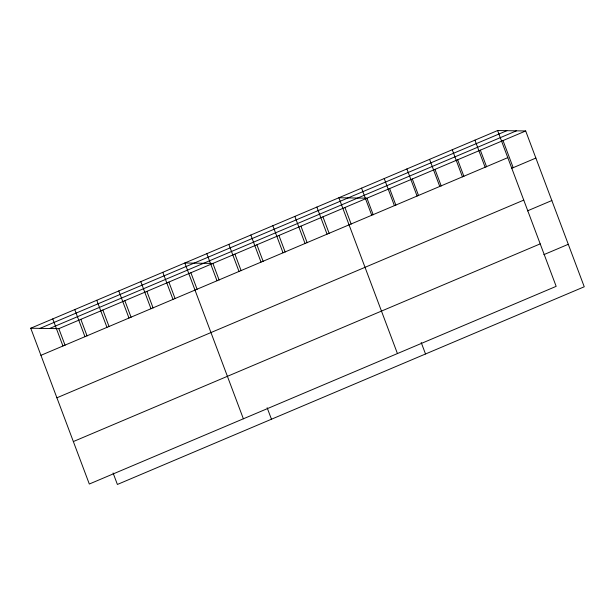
<?xml version="1.0" encoding="UTF-8"?>
<svg xmlns="http://www.w3.org/2000/svg" width="615" height="615" viewBox="0 0 615 615"><rect width="100%" height="100%" fill="white"/><g stroke="black" fill="none" stroke-linecap="round" stroke-linejoin="round"><path stroke-width="0.92" d="M497.604 130.541L556.168 286.344L89.313 484.028L30.75 328.226L497.604 130.541L525.687 130.972L584.25 286.775L117.396 484.459L113.075 472.958M40.021 328.372L506.868 130.68M49.569 328.518L516.423 130.826M30.75 328.226L58.832 328.656L525.687 130.972M40.936 355.324L507.79 157.64M511.457 168.41L535.873 158.07M56.903 397.797L523.757 200.113M527.416 210.883L551.84 200.536M73.346 441.562L540.201 243.871M543.868 254.641L568.283 244.301M503.009 140.574L513.194 167.672M480.338 150.175L486.58 166.78M474.926 140.143L485.112 167.242M457.66 159.777L463.902 176.382M452.256 149.745L462.442 176.843M434.982 169.379L441.224 185.984M429.577 159.347L439.763 186.445M412.311 178.98L418.554 195.585M406.899 168.948L417.085 196.047M389.633 188.582L395.876 205.187M384.221 178.55L394.407 205.648M373.197 214.789L366.955 198.184L338.873 197.753L397.436 353.556M421.198 342.486L425.519 353.986M361.551 188.152L371.737 215.25M344.946 207.501L351.188 224.114M322.937 216.826L329.179 233.431M316.863 207.071L327.049 234.169M300.927 226.143L307.177 242.748M294.854 216.395L305.04 243.494M278.926 235.46L285.168 252.073M272.845 225.713L283.031 252.811M256.916 244.778L263.159 261.39M250.835 235.03L261.021 262.128M234.907 254.103L241.149 270.708M228.826 244.355L239.012 271.453M219.14 280.033L212.898 263.42L184.815 262.989L243.371 418.792M267.133 407.722L271.461 419.222M206.817 253.672L217.003 280.771M190.888 272.737L197.131 289.35M168.879 282.062L175.121 298.667M162.806 272.314L172.992 299.413M146.87 291.379L153.112 307.984M140.797 281.632L150.983 308.73M124.86 300.697L131.103 317.309M118.787 290.949L128.973 318.047M102.851 310.022L109.093 326.627M96.778 300.266L106.964 327.365M80.842 319.339L87.084 335.944M74.769 309.591L84.955 336.689M58.832 328.656L65.075 345.269M52.759 318.908L62.945 346.007"/></g></svg>
